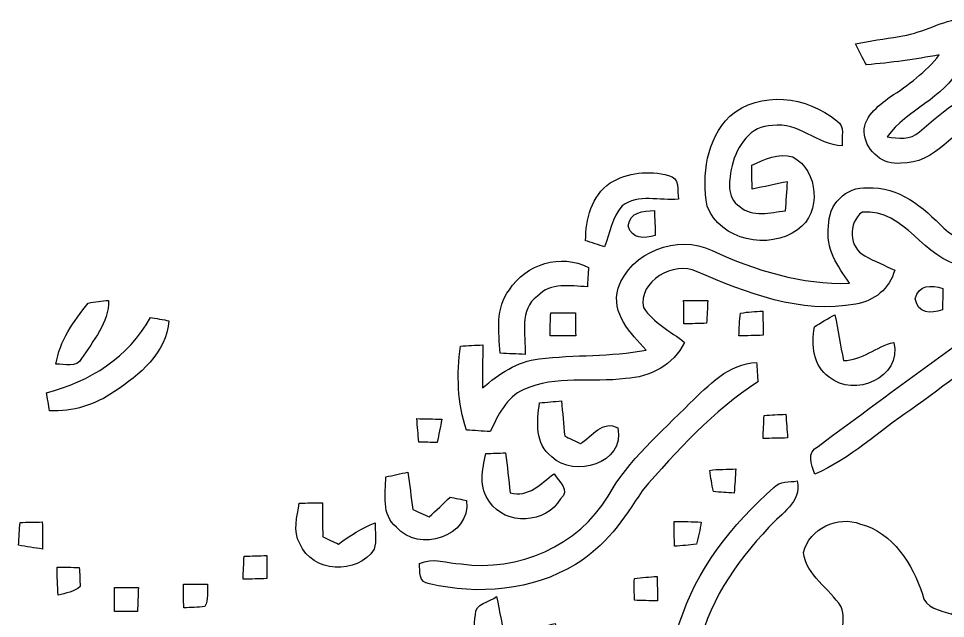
# Model space of a CAD drawing. Header units: centimetres. Extents: x -13.3 to 13.3, y -9.8 to 9.7.
# Drawn here: x -12.16 to -6.35, y -3.17 to 0.59 of the extents above; entities that cross this region are included whole.
import ezdxf

# ---------------------------------------------------------------- set-up
doc = ezdxf.new("R2010")
doc.units = ezdxf.units.CM
doc.header["$MEASUREMENT"] = 0
doc.layers.add('Camada 1', color=7, linetype='Continuous')

msp = doc.modelspace()

# ---------------------------------------------------------------- linework, layer by layer
at = {"layer": 'Camada 1', "color": 156}
for points, knots in [([(-6.64527, 0.47871), (-6.64527, 0.47871), (-6.64527, 0.47871), (-6.64527, 0.47871), (-6.64527, 0.47871), (-6.73629, 0.46496), (-6.82766, 0.45154), (-6.91761, 0.43249), (-6.91761, 0.43249), (-6.89751, 0.3877), (-6.87492, 0.3443), (-6.84954, 0.30232), (-6.84954, 0.30232), (-6.69678, 0.31362), (-6.54473, 0.33655), (-6.39409, 0.36405), (-6.39409, 0.36405), (-6.47629, 0.25505), (-6.58777, 0.17568), (-6.70031, 0.10125), (-6.70031, 0.10125), (-6.77721, 0.04339), (-6.87846, -0.02892), (-6.86223, -0.13899), (-6.86223, -0.13899), (-6.84494, -0.24129), (-6.74334, -0.32985), (-6.63504, -0.31326), (-6.63504, -0.31326), (-6.41667, -0.32278), (-6.30202, -0.1023), (-6.12245, -0.01729), (-6.12245, -0.01729), (-5.88081, 0.12417), (-5.59118, 0.03281), (-5.34775, -0.05644), (-5.34775, -0.05644), (-5.53649, -0.07549), (-5.72523, -0.02399), (-5.91326, -0.05186), (-5.91326, -0.05186), (-6.08929, -0.0822), (-6.1415, -0.2981), (-6.10164, -0.44767), (-6.10164, -0.44767), (-6.07272, -0.5782), (-5.94995, -0.64876), (-5.84482, -0.71296), (-5.84482, -0.71296), (-5.99581, -0.81173), (-6.22265, -0.86218), (-6.36447, -0.72143), (-6.36447, -0.72143), (-6.49323, -0.59265), (-6.64739, -0.45544), (-6.84283, -0.46918), (-6.84283, -0.46918), (-6.97618, -0.45685), (-7.09224, -0.57714), (-7.08625, -0.70872), (-7.08625, -0.70872), (-7.10847, -0.8449), (-7.0305, -0.96166), (-6.95466, -1.06574), (-6.95466, -1.06574), (-7.25452, -1.07738), (-7.54627, -0.9846), (-7.81614, -0.86184), (-7.81614, -0.86184), (-8.03204, -0.75459), (-8.32449, -0.86995), (-8.40422, -1.09714), (-8.40422, -1.09714), (-8.44867, -1.25518), (-8.32555, -1.37936), (-8.22818, -1.48449), (-8.22818, -1.48449), (-8.44902, -1.52681), (-8.67515, -1.5127), (-8.8974, -1.53987), (-8.8974, -1.53987), (-9.03534, -1.55397), (-9.15, -1.63512), (-9.253, -1.72154), (-9.253, -1.72154), (-9.25336, -1.63159), (-9.25124, -1.54199), (-9.25053, -1.45204), (-9.25053, -1.45204), (-9.29745, -1.45415), (-9.34402, -1.45661), (-9.39094, -1.45979), (-9.39094, -1.45979), (-9.41458, -1.63547), (-9.40999, -1.81575), (-9.35354, -1.98542), (-9.35354, -1.98542), (-9.3038, -1.98861), (-9.25407, -1.99214), (-9.20432, -1.99531), (-9.20432, -1.99531), (-9.15564, -1.89371), (-9.10413, -1.78011), (-8.99477, -1.73107), (-8.99477, -1.73107), (-8.79475, -1.64182), (-8.56896, -1.68909), (-8.358, -1.66334), (-8.358, -1.66334), (-8.20455, -1.65488), (-8.05708, -1.57797), (-7.989, -1.43615), (-7.989, -1.43615), (-8.07543, -1.3663), (-8.18338, -1.31444), (-8.24441, -1.21849), (-8.24441, -1.21849), (-8.28075, -1.05339), (-8.05215, -0.92499), (-7.91245, -0.99342), (-7.91245, -0.99342), (-7.60095, -1.12572), (-7.26157, -1.26152), (-6.9169, -1.19627), (-6.9169, -1.19627), (-6.80154, -1.17827), (-6.70243, -1.0996), (-6.67278, -0.9846), (-6.67278, -0.9846), (-6.73452, -0.95425), (-6.79803, -0.92779), (-6.8587, -0.895), (-6.8587, -0.895), (-6.96029, -0.84596), (-6.9663, -0.68509), (-6.87634, -0.62123), (-6.87634, -0.62123), (-6.60435, -0.59796), (-6.49323, -0.92004), (-6.2424, -0.95885), (-6.2424, -0.95885), (-6.02791, -1.00471), (-5.81837, -0.89817), (-5.65679, -0.76517), (-5.65679, -0.76517), (-5.60599, -0.72036), (-5.54073, -0.6731), (-5.54955, -0.59655), (-5.54955, -0.59655), (-5.63879, -0.51082), (-5.78131, -0.59231), (-5.87409, -0.51082), (-5.87409, -0.51082), (-5.98981, -0.43921), (-5.99086, -0.18661), (-5.82224, -0.1919), (-5.82224, -0.1919), (-5.61657, -0.18062), (-5.39255, -0.28504), (-5.20312, -0.16262), (-5.20312, -0.16262), (-5.10786, -0.14323), (-5.07753, 0.01198), (-5.18018, 0.04304), (-5.18018, 0.04304), (-5.42995, 0.16121), (-5.71112, 0.23035), (-5.9884, 0.19719), (-5.9884, 0.19719), (-6.19831, 0.16121), (-6.36128, 0.01517), (-6.51827, -0.11747), (-6.51827, -0.11747), (-6.5726, -0.17285), (-6.65198, -0.15558), (-6.72041, -0.14993), (-6.72041, -0.14993), (-6.59553, 0.02292), (-6.36447, 0.0896), (-6.26745, 0.28645), (-6.26745, 0.28645), (-6.23639, 0.38559), (-6.26109, 0.49106), (-6.27027, 0.5916), (-6.27027, 0.5916), (-6.39867, 0.56515), (-6.51474, 0.49705), (-6.64527, 0.47871)], [0, 0, 0, 0, 0.0208333, 0.0208333, 0.0208333, 0.0208333, 0.0416667, 0.0416667, 0.0416667, 0.0416667, 0.0625, 0.0625, 0.0625, 0.0625, 0.0833333, 0.0833333, 0.0833333, 0.0833333, 0.1041667, 0.1041667, 0.1041667, 0.1041667, 0.125, 0.125, 0.125, 0.125, 0.1458333, 0.1458333, 0.1458333, 0.1458333, 0.1666667, 0.1666667, 0.1666667, 0.1666667, 0.1875, 0.1875, 0.1875, 0.1875, 0.2083333, 0.2083333, 0.2083333, 0.2083333, 0.2291667, 0.2291667, 0.2291667, 0.2291667, 0.25, 0.25, 0.25, 0.25, 0.2708333, 0.2708333, 0.2708333, 0.2708333, 0.2916667, 0.2916667, 0.2916667, 0.2916667, 0.3125, 0.3125, 0.3125, 0.3125, 0.3333333, 0.3333333, 0.3333333, 0.3333333, 0.3541667, 0.3541667, 0.3541667, 0.3541667, 0.375, 0.375, 0.375, 0.375, 0.3958333, 0.3958333, 0.3958333, 0.3958333, 0.4166667, 0.4166667, 0.4166667, 0.4166667, 0.4375, 0.4375, 0.4375, 0.4375, 0.4583333, 0.4583333, 0.4583333, 0.4583333, 0.4791667, 0.4791667, 0.4791667, 0.4791667, 0.5, 0.5, 0.5, 0.5, 0.5208333, 0.5208333, 0.5208333, 0.5208333, 0.5416667, 0.5416667, 0.5416667, 0.5416667, 0.5625, 0.5625, 0.5625, 0.5625, 0.5833333, 0.5833333, 0.5833333, 0.5833333, 0.6041667, 0.6041667, 0.6041667, 0.6041667, 0.625, 0.625, 0.625, 0.625, 0.6458333, 0.6458333, 0.6458333, 0.6458333, 0.6666667, 0.6666667, 0.6666667, 0.6666667, 0.6875, 0.6875, 0.6875, 0.6875, 0.7083333, 0.7083333, 0.7083333, 0.7083333, 0.7291667, 0.7291667, 0.7291667, 0.7291667, 0.75, 0.75, 0.75, 0.75, 0.7708333, 0.7708333, 0.7708333, 0.7708333, 0.7916667, 0.7916667, 0.7916667, 0.7916667, 0.8125, 0.8125, 0.8125, 0.8125, 0.8333333, 0.8333333, 0.8333333, 0.8333333, 0.8541667, 0.8541667, 0.8541667, 0.8541667, 0.875, 0.875, 0.875, 0.875, 0.8958333, 0.8958333, 0.8958333, 0.8958333, 0.9166667, 0.9166667, 0.9166667, 0.9166667, 0.9375, 0.9375, 0.9375, 0.9375, 0.9583333, 0.9583333, 0.9583333, 0.9583333, 1, 1, 1, 1]), ([(-7.70536, -0.0208), (-7.70536, -0.0208), (-7.70536, -0.0208), (-7.70536, -0.0208), (-7.70536, -0.0208), (-7.84965, -0.16651), (-7.88212, -0.3884), (-7.84613, -0.58349), (-7.84613, -0.58349), (-7.76534, -0.79869), (-7.45808, -0.86077), (-7.28027, -0.7306), (-7.28027, -0.7306), (-7.12893, -0.62688), (-7.14903, -0.35913), (-7.31097, -0.27515), (-7.31097, -0.27515), (-7.40021, -0.24553), (-7.48665, -0.29386), (-7.56778, -0.32561), (-7.56778, -0.32561), (-7.56708, -0.3757), (-7.56603, -0.42579), (-7.56462, -0.47625), (-7.56462, -0.47625), (-7.49087, -0.46248), (-7.41785, -0.4445), (-7.34413, -0.43003), (-7.34413, -0.43003), (-7.34694, -0.49072), (-7.35117, -0.55104), (-7.35682, -0.6117), (-7.35682, -0.6117), (-7.45031, -0.62264), (-7.56355, -0.65651), (-7.64222, -0.58561), (-7.64222, -0.58561), (-7.73041, -0.53021), (-7.7089, -0.41416), (-7.69055, -0.32843), (-7.69055, -0.32843), (-7.66092, -0.20849), (-7.57555, -0.07691), (-7.43761, -0.07796), (-7.43761, -0.07796), (-7.27569, -0.05257), (-7.15856, -0.20038), (-7.00122, -0.20567), (-7.00122, -0.20567), (-7.00722, -0.15275), (-6.98146, -0.08325), (-7.03545, -0.04903), (-7.03545, -0.04903), (-7.21818, 0.10478), (-7.51699, 0.14427), (-7.70536, -0.0208)], [0, 0, 0, 0, 0.0666667, 0.0666667, 0.0666667, 0.0666667, 0.1333333, 0.1333333, 0.1333333, 0.1333333, 0.2, 0.2, 0.2, 0.2, 0.2666667, 0.2666667, 0.2666667, 0.2666667, 0.3333333, 0.3333333, 0.3333333, 0.3333333, 0.4, 0.4, 0.4, 0.4, 0.4666667, 0.4666667, 0.4666667, 0.4666667, 0.5333333, 0.5333333, 0.5333333, 0.5333333, 0.6, 0.6, 0.6, 0.6, 0.6666667, 0.6666667, 0.6666667, 0.6666667, 0.7333333, 0.7333333, 0.7333333, 0.7333333, 0.8, 0.8, 0.8, 0.8, 0.8666667, 0.8666667, 0.8666667, 0.8666667, 1, 1, 1, 1]), ([(-8.45361, -0.43814), (-8.45361, -0.43814), (-8.45361, -0.43814), (-8.45361, -0.43814), (-8.45361, -0.43814), (-8.57108, -0.51788), (-8.60742, -0.66498), (-8.60707, -0.7994), (-8.60707, -0.7994), (-8.57778, -0.80892), (-8.51887, -0.82832), (-8.48959, -0.83784), (-8.48959, -0.83784), (-8.45466, -0.75211), (-8.44126, -0.65229), (-8.37917, -0.58103), (-8.37917, -0.58103), (-8.27827, -0.50517), (-8.14246, -0.55033), (-8.02675, -0.5401), (-8.02675, -0.5401), (-8.03557, -0.48577), (-8.01404, -0.40357), (-8.08919, -0.39158), (-8.08919, -0.39158), (-8.20913, -0.35665), (-8.34672, -0.37324), (-8.45361, -0.43814)], [0, 0, 0, 0, 0.125, 0.125, 0.125, 0.125, 0.25, 0.25, 0.25, 0.25, 0.375, 0.375, 0.375, 0.375, 0.5, 0.5, 0.5, 0.5, 0.625, 0.625, 0.625, 0.625, 0.75, 0.75, 0.75, 0.75, 1, 1, 1, 1]), ([(-8.34036, -0.70626), (-8.34036, -0.70626), (-8.34036, -0.70626), (-8.34036, -0.70626), (-8.34036, -0.70626), (-8.3185, -0.7948), (-8.24229, -0.78422), (-8.17104, -0.76658), (-8.17104, -0.76658), (-8.17244, -0.71472), (-8.17456, -0.66286), (-8.17703, -0.611), (-8.17703, -0.611), (-8.24794, -0.61489), (-8.32908, -0.61841), (-8.34036, -0.70626)], [0, 0, 0, 0, 0.2, 0.2, 0.2, 0.2, 0.4, 0.4, 0.4, 0.4, 0.6, 0.6, 0.6, 0.6, 1, 1, 1, 1]), ([(-5.68749, -1.01494), (-5.68749, -1.01494), (-5.68749, -1.01494), (-5.68749, -1.01494), (-5.68749, -1.01494), (-6.17502, -1.37337), (-6.6675, -1.72544), (-7.15222, -2.08774), (-7.15222, -2.08774), (-7.22629, -2.12653), (-7.19525, -2.19957), (-7.17196, -2.2613), (-7.17196, -2.2613), (-6.94867, -2.165), (-6.77228, -1.99143), (-6.57153, -1.85844), (-6.57153, -1.85844), (-6.14362, -1.5441), (-5.71217, -1.23437), (-5.28601, -0.91792), (-5.28601, -0.91792), (-5.21616, -0.88511), (-5.22357, -0.78951), (-5.28849, -0.75564), (-5.28849, -0.75564), (-5.44089, -0.80822), (-5.5559, -0.92709), (-5.68749, -1.01494)], [0, 0, 0, 0, 0.125, 0.125, 0.125, 0.125, 0.25, 0.25, 0.25, 0.25, 0.375, 0.375, 0.375, 0.375, 0.5, 0.5, 0.5, 0.5, 0.625, 0.625, 0.625, 0.625, 0.75, 0.75, 0.75, 0.75, 1, 1, 1, 1]), ([(-9.08473, -1.1063), (-9.08473, -1.1063), (-9.08473, -1.1063), (-9.08473, -1.1063), (-9.08473, -1.1063), (-9.17257, -1.22025), (-9.15105, -1.37054), (-9.14187, -1.50424), (-9.14187, -1.50424), (-9.08966, -1.50707), (-9.03745, -1.50917), (-8.98525, -1.51165), (-8.98525, -1.51165), (-8.98172, -1.38852), (-9.02652, -1.23048), (-8.90834, -1.14652), (-8.90834, -1.14652), (-8.8265, -1.05903), (-8.70231, -1.08338), (-8.59613, -1.08761), (-8.59613, -1.08761), (-8.59437, -1.05762), (-8.59049, -0.99764), (-8.58872, -0.96767), (-8.58872, -0.96767), (-8.76053, -0.87736), (-8.98172, -0.94543), (-9.08473, -1.1063)], [0, 0, 0, 0, 0.125, 0.125, 0.125, 0.125, 0.25, 0.25, 0.25, 0.25, 0.375, 0.375, 0.375, 0.375, 0.5, 0.5, 0.5, 0.5, 0.625, 0.625, 0.625, 0.625, 0.75, 0.75, 0.75, 0.75, 1, 1, 1, 1]), ([(-6.54437, -1.16311), (-6.54437, -1.16311), (-6.54437, -1.16311), (-6.54437, -1.16311), (-6.54437, -1.16311), (-6.52638, -1.25835), (-6.45018, -1.25623), (-6.37329, -1.23296), (-6.37329, -1.23296), (-6.37258, -1.18779), (-6.37187, -1.14335), (-6.37117, -1.09855), (-6.37117, -1.09855), (-6.44525, -1.07702), (-6.5211, -1.07314), (-6.54437, -1.16311)], [0, 0, 0, 0, 0.2, 0.2, 0.2, 0.2, 0.4, 0.4, 0.4, 0.4, 0.6, 0.6, 0.6, 0.6, 1, 1, 1, 1]), ([(-11.72104, -1.19027), (-11.72104, -1.19027), (-11.72104, -1.19027), (-11.72104, -1.19027), (-11.72104, -1.19027), (-11.80994, -1.30386), (-11.90236, -1.42699), (-11.92247, -1.57373), (-11.92247, -1.57373), (-11.86814, -1.5688), (-11.79195, -1.60126), (-11.76266, -1.5367), (-11.76266, -1.5367), (-11.68964, -1.42558), (-11.59192, -1.31409), (-11.59263, -1.17369), (-11.59263, -1.17369), (-11.63567, -1.17615), (-11.6787, -1.1818), (-11.72104, -1.19027)], [0, 0, 0, 0, 0.1666667, 0.1666667, 0.1666667, 0.1666667, 0.3333333, 0.3333333, 0.3333333, 0.3333333, 0.5, 0.5, 0.5, 0.5, 0.6666667, 0.6666667, 0.6666667, 0.6666667, 1, 1, 1, 1]), ([(-7.99359, -1.17403), (-7.99359, -1.17403), (-7.99359, -1.17403), (-7.99359, -1.17403), (-7.99359, -1.17403), (-7.99324, -1.22273), (-7.99253, -1.27175), (-7.99182, -1.32115), (-7.99182, -1.32115), (-7.94455, -1.31974), (-7.89693, -1.31833), (-7.84965, -1.31692), (-7.84965, -1.31692), (-7.84718, -1.26929), (-7.84472, -1.22202), (-7.8426, -1.17474), (-7.8426, -1.17474), (-7.89305, -1.17369), (-7.94314, -1.17333), (-7.99359, -1.17403)], [0, 0, 0, 0, 0.1666667, 0.1666667, 0.1666667, 0.1666667, 0.3333333, 0.3333333, 0.3333333, 0.3333333, 0.5, 0.5, 0.5, 0.5, 0.6666667, 0.6666667, 0.6666667, 0.6666667, 1, 1, 1, 1]), ([(-8.82579, -1.25165), (-8.82579, -1.25165), (-8.82579, -1.25165), (-8.82579, -1.25165), (-8.82579, -1.25165), (-8.82755, -1.29928), (-8.82896, -1.34691), (-8.83002, -1.39488), (-8.83002, -1.39488), (-8.77675, -1.39522), (-8.72313, -1.39522), (-8.66951, -1.39522), (-8.66951, -1.39522), (-8.66986, -1.34691), (-8.67021, -1.29892), (-8.67057, -1.25095), (-8.67057, -1.25095), (-8.72243, -1.25024), (-8.77428, -1.2506), (-8.82579, -1.25165)], [0, 0, 0, 0, 0.1666667, 0.1666667, 0.1666667, 0.1666667, 0.3333333, 0.3333333, 0.3333333, 0.3333333, 0.5, 0.5, 0.5, 0.5, 0.6666667, 0.6666667, 0.6666667, 0.6666667, 1, 1, 1, 1]), ([(-7.63729, -1.25341), (-7.63729, -1.25341), (-7.63729, -1.25341), (-7.63729, -1.25341), (-7.63729, -1.25341), (-7.64504, -1.29998), (-7.64575, -1.34796), (-7.64786, -1.39559), (-7.64786, -1.39559), (-7.59741, -1.39488), (-7.54661, -1.39381), (-7.49618, -1.39206), (-7.49618, -1.39206), (-7.49618, -1.34126), (-7.49723, -1.29046), (-7.49864, -1.24001), (-7.49864, -1.24001), (-7.54486, -1.24283), (-7.59142, -1.24495), (-7.63729, -1.25341)], [0, 0, 0, 0, 0.1666667, 0.1666667, 0.1666667, 0.1666667, 0.3333333, 0.3333333, 0.3333333, 0.3333333, 0.5, 0.5, 0.5, 0.5, 0.6666667, 0.6666667, 0.6666667, 0.6666667, 1, 1, 1, 1]), ([(-7.17549, -1.33984), (-7.17549, -1.33984), (-7.17549, -1.33984), (-7.17549, -1.33984), (-7.17549, -1.33984), (-7.19561, -1.45167), (-7.18326, -1.58221), (-7.08342, -1.65347), (-7.08342, -1.65347), (-6.92608, -1.78717), (-6.62798, -1.65734), (-6.67737, -1.43651), (-6.67737, -1.43651), (-6.78885, -1.46049), (-6.87563, -1.55081), (-6.99347, -1.54975), (-6.99347, -1.54975), (-7.01216, -1.45415), (-7.02663, -1.35819), (-7.04639, -1.2633), (-7.04639, -1.2633), (-7.09117, -1.28588), (-7.13422, -1.31163), (-7.17549, -1.33984)], [0, 0, 0, 0, 0.1428571, 0.1428571, 0.1428571, 0.1428571, 0.2857143, 0.2857143, 0.2857143, 0.2857143, 0.4285714, 0.4285714, 0.4285714, 0.4285714, 0.5714286, 0.5714286, 0.5714286, 0.5714286, 0.7142857, 0.7142857, 0.7142857, 0.7142857, 1, 1, 1, 1]), ([(-11.98068, -1.75119), (-11.98068, -1.75119), (-11.98068, -1.75119), (-11.98068, -1.75119), (-11.98068, -1.75119), (-11.97645, -1.7794), (-11.96798, -1.83585), (-11.96374, -1.86407), (-11.96374, -1.86407), (-11.81805, -1.87254), (-11.67553, -1.82667), (-11.55629, -1.74449), (-11.55629, -1.74449), (-11.40001, -1.64041), (-11.23068, -1.50247), (-11.21586, -1.30069), (-11.21586, -1.30069), (-11.24479, -1.2954), (-11.30229, -1.28517), (-11.33086, -1.28023), (-11.33086, -1.28023), (-11.46457, -1.52752), (-11.71363, -1.68346), (-11.98068, -1.75119)], [0, 0, 0, 0, 0.1428571, 0.1428571, 0.1428571, 0.1428571, 0.2857143, 0.2857143, 0.2857143, 0.2857143, 0.4285714, 0.4285714, 0.4285714, 0.4285714, 0.5714286, 0.5714286, 0.5714286, 0.5714286, 0.7142857, 0.7142857, 0.7142857, 0.7142857, 1, 1, 1, 1]), ([(-5.33893, -1.40017), (-5.33893, -1.40017), (-5.33893, -1.40017), (-5.33893, -1.40017), (-5.33893, -1.40017), (-5.44688, -1.45274), (-5.46099, -1.58574), (-5.47863, -1.69087), (-5.47863, -1.69087), (-5.49909, -1.88453), (-5.52379, -2.08068), (-5.60175, -2.2613), (-5.60175, -2.2613), (-5.79578, -2.26024), (-5.79825, -1.99424), (-5.97782, -1.95686), (-5.97782, -1.95686), (-6.07871, -1.9371), (-6.2417, -1.95438), (-6.25369, -2.0828), (-6.25369, -2.0828), (-6.28543, -2.43346), (-6.13163, -2.80811), (-6.31472, -3.13831), (-6.31472, -3.13831), (-6.38668, -3.1136), (-6.48441, -3.10373), (-6.49958, -3.01342), (-6.49958, -3.01342), (-6.56166, -2.82434), (-6.68197, -2.62784), (-6.88622, -2.57386), (-6.88622, -2.57386), (-7.02768, -2.51848), (-7.20583, -2.60173), (-7.24429, -2.75132), (-7.24429, -2.75132), (-7.22558, -2.89842), (-7.08096, -2.97461), (-7.00792, -3.09174), (-7.00792, -3.09174), (-6.96841, -3.19369), (-7.02344, -3.29671), (-7.05838, -3.39124), (-7.05838, -3.39124), (-7.1635, -3.37572), (-7.26651, -3.34362), (-7.37305, -3.3394), (-7.37305, -3.3394), (-7.44996, -3.33445), (-7.54486, -3.37643), (-7.55227, -3.46251), (-7.55227, -3.46251), (-7.56954, -3.5507), (-7.56813, -3.71615), (-7.44007, -3.69887), (-7.44007, -3.69887), (-7.11975, -3.67982), (-6.89963, -3.38983), (-6.59058, -3.33058), (-6.59058, -3.33058), (-6.51298, -3.31964), (-6.43573, -3.33375), (-6.35881, -3.34327), (-6.35881, -3.34327), (-6.36693, -3.39972), (-6.35, -3.47062), (-6.40221, -3.51048), (-6.40221, -3.51048), (-6.53591, -3.64137), (-6.69819, -3.76485), (-6.73981, -3.95887), (-6.73981, -3.95887), (-6.67032, -3.96309), (-6.59977, -3.9744), (-6.53062, -3.96134), (-6.53062, -3.96134), (-6.37786, -3.88301), (-6.31472, -3.71086), (-6.24382, -3.56551), (-6.24382, -3.56551), (-6.18489, -3.57504), (-6.12634, -3.58493), (-6.06743, -3.59409), (-6.06743, -3.59409), (-5.97853, -3.37255), (-5.95417, -3.13265), (-5.94395, -2.89594), (-5.94395, -2.89594), (-5.93619, -2.72873), (-5.85681, -2.56433), (-5.7291, -2.45604), (-5.7291, -2.45604), (-5.67265, -2.43628), (-5.61162, -2.44052), (-5.55271, -2.43628), (-5.55271, -2.43628), (-5.52874, -2.53824), (-5.52343, -2.64337), (-5.50121, -2.74567), (-5.50121, -2.74567), (-5.48852, -2.82716), (-5.41338, -2.89947), (-5.32694, -2.88748), (-5.32694, -2.88748), (-5.22676, -2.89348), (-5.14349, -2.80246), (-5.13079, -2.70827), (-5.13079, -2.70827), (-5.10928, -2.5227), (-5.16042, -2.3361), (-5.12938, -2.15123), (-5.12938, -2.15123), (-5.09198, -1.99955), (-4.93888, -1.92899), (-4.8514, -1.81115), (-4.8514, -1.81115), (-4.82177, -1.68875), (-4.88667, -1.56316), (-4.96992, -1.47672), (-4.96992, -1.47672), (-5.06377, -1.37795), (-5.21441, -1.36983), (-5.33893, -1.40017)], [0, 0, 0, 0, 0.03125, 0.03125, 0.03125, 0.03125, 0.0625, 0.0625, 0.0625, 0.0625, 0.09375, 0.09375, 0.09375, 0.09375, 0.125, 0.125, 0.125, 0.125, 0.15625, 0.15625, 0.15625, 0.15625, 0.1875, 0.1875, 0.1875, 0.1875, 0.21875, 0.21875, 0.21875, 0.21875, 0.25, 0.25, 0.25, 0.25, 0.28125, 0.28125, 0.28125, 0.28125, 0.3125, 0.3125, 0.3125, 0.3125, 0.34375, 0.34375, 0.34375, 0.34375, 0.375, 0.375, 0.375, 0.375, 0.40625, 0.40625, 0.40625, 0.40625, 0.4375, 0.4375, 0.4375, 0.4375, 0.46875, 0.46875, 0.46875, 0.46875, 0.5, 0.5, 0.5, 0.5, 0.53125, 0.53125, 0.53125, 0.53125, 0.5625, 0.5625, 0.5625, 0.5625, 0.59375, 0.59375, 0.59375, 0.59375, 0.625, 0.625, 0.625, 0.625, 0.65625, 0.65625, 0.65625, 0.65625, 0.6875, 0.6875, 0.6875, 0.6875, 0.71875, 0.71875, 0.71875, 0.71875, 0.75, 0.75, 0.75, 0.75, 0.78125, 0.78125, 0.78125, 0.78125, 0.8125, 0.8125, 0.8125, 0.8125, 0.84375, 0.84375, 0.84375, 0.84375, 0.875, 0.875, 0.875, 0.875, 0.90625, 0.90625, 0.90625, 0.90625, 0.9375, 0.9375, 0.9375, 0.9375, 1, 1, 1, 1]), ([(-7.95549, -1.81715), (-7.95549, -1.81715), (-7.95549, -1.81715), (-7.95549, -1.81715), (-7.95549, -1.81715), (-8.1347, -2.00235), (-8.33895, -2.17099), (-8.46701, -2.39888), (-8.46701, -2.39888), (-8.6494, -2.71039), (-9.03323, -2.87443), (-9.38636, -2.82397), (-9.38636, -2.82397), (-9.47243, -2.81905), (-9.56416, -2.78095), (-9.64706, -2.82151), (-9.64706, -2.82151), (-9.64423, -2.86985), (-9.6534, -2.94357), (-9.58461, -2.94745), (-9.58461, -2.94745), (-9.28088, -3.01978), (-8.94185, -2.99225), (-8.67163, -2.8268), (-8.67163, -2.8268), (-8.48783, -2.71885), (-8.36471, -2.54175), (-8.25394, -2.36536), (-8.25394, -2.36536), (-8.03592, -2.11561), (-7.80873, -1.86513), (-7.52897, -1.6831), (-7.52897, -1.6831), (-7.53109, -1.65311), (-7.53497, -1.59278), (-7.53709, -1.56245), (-7.53709, -1.56245), (-7.71207, -1.56669), (-7.8359, -1.70673), (-7.95549, -1.81715)], [0, 0, 0, 0, 0.0909091, 0.0909091, 0.0909091, 0.0909091, 0.1818182, 0.1818182, 0.1818182, 0.1818182, 0.2727273, 0.2727273, 0.2727273, 0.2727273, 0.3636364, 0.3636364, 0.3636364, 0.3636364, 0.4545455, 0.4545455, 0.4545455, 0.4545455, 0.5454545, 0.5454545, 0.5454545, 0.5454545, 0.6363636, 0.6363636, 0.6363636, 0.6363636, 0.7272727, 0.7272727, 0.7272727, 0.7272727, 0.8181818, 0.8181818, 0.8181818, 0.8181818, 1, 1, 1, 1]), ([(-8.89599, -1.81539), (-8.89599, -1.81539), (-8.89599, -1.81539), (-8.89599, -1.81539), (-8.89599, -1.81539), (-8.91187, -1.9304), (-8.92527, -2.07398), (-8.81944, -2.15265), (-8.81944, -2.15265), (-8.6808, -2.28776), (-8.35906, -2.19463), (-8.40493, -1.97238), (-8.40493, -1.97238), (-8.49876, -1.91876), (-8.56791, -2.02635), (-8.63917, -2.06974), (-8.63917, -2.06974), (-8.66387, -2.05809), (-8.71325, -2.03482), (-8.73794, -2.02318), (-8.73794, -2.02318), (-8.74571, -1.9498), (-8.75136, -1.87607), (-8.75806, -1.80269), (-8.75806, -1.80269), (-8.80427, -1.80657), (-8.85013, -1.81081), (-8.89599, -1.81539)], [0, 0, 0, 0, 0.125, 0.125, 0.125, 0.125, 0.25, 0.25, 0.25, 0.25, 0.375, 0.375, 0.375, 0.375, 0.5, 0.5, 0.5, 0.5, 0.625, 0.625, 0.625, 0.625, 0.75, 0.75, 0.75, 0.75, 1, 1, 1, 1]), ([(-9.66363, -1.91381), (-9.66363, -1.91381), (-9.66363, -1.91381), (-9.66363, -1.91381), (-9.66363, -1.91381), (-9.66011, -1.96249), (-9.65588, -2.01188), (-9.65129, -2.06092), (-9.65129, -2.06092), (-9.61284, -2.06162), (-9.57473, -2.06233), (-9.53664, -2.06304), (-9.53664, -2.06304), (-9.52641, -2.01436), (-9.51653, -1.96603), (-9.50736, -1.91769), (-9.50736, -1.91769), (-9.55957, -1.91557), (-9.61178, -1.91416), (-9.66363, -1.91381)], [0, 0, 0, 0, 0.1666667, 0.1666667, 0.1666667, 0.1666667, 0.3333333, 0.3333333, 0.3333333, 0.3333333, 0.5, 0.5, 0.5, 0.5, 0.6666667, 0.6666667, 0.6666667, 0.6666667, 1, 1, 1, 1]), ([(-7.49017, -1.89406), (-7.49017, -1.89406), (-7.49017, -1.89406), (-7.49017, -1.89406), (-7.49017, -1.89406), (-7.49265, -1.94168), (-7.49477, -1.98966), (-7.49652, -2.03763), (-7.49652, -2.03763), (-7.44536, -2.03729), (-7.39457, -2.03624), (-7.34342, -2.03482), (-7.34342, -2.03482), (-7.34625, -1.98508), (-7.35012, -1.93533), (-7.354, -1.88595), (-7.354, -1.88595), (-7.39951, -1.88841), (-7.44502, -1.89089), (-7.49017, -1.89406)], [0, 0, 0, 0, 0.1666667, 0.1666667, 0.1666667, 0.1666667, 0.3333333, 0.3333333, 0.3333333, 0.3333333, 0.5, 0.5, 0.5, 0.5, 0.6666667, 0.6666667, 0.6666667, 0.6666667, 1, 1, 1, 1]), ([(-9.23219, -2.13289), (-9.23219, -2.13289), (-9.23219, -2.13289), (-9.23219, -2.13289), (-9.23219, -2.13289), (-9.25265, -2.23202), (-9.27911, -2.34809), (-9.20785, -2.43451), (-9.20785, -2.43451), (-9.11083, -2.58655), (-8.85154, -2.5714), (-8.7644, -2.41547), (-8.7644, -2.41547), (-8.6995, -2.3622), (-8.77711, -2.30786), (-8.80463, -2.25848), (-8.80463, -2.25848), (-8.88682, -2.32163), (-8.96513, -2.40946), (-9.07944, -2.37878), (-9.07944, -2.37878), (-9.08931, -2.29517), (-9.09708, -2.21156), (-9.10836, -2.12831), (-9.10836, -2.12831), (-9.14964, -2.12972), (-9.19091, -2.13113), (-9.23219, -2.13289)], [0, 0, 0, 0, 0.125, 0.125, 0.125, 0.125, 0.25, 0.25, 0.25, 0.25, 0.375, 0.375, 0.375, 0.375, 0.5, 0.5, 0.5, 0.5, 0.625, 0.625, 0.625, 0.625, 0.75, 0.75, 0.75, 0.75, 1, 1, 1, 1]), ([(-9.85766, -2.27858), (-9.85766, -2.27858), (-9.85766, -2.27858), (-9.85766, -2.27858), (-9.85766, -2.27858), (-9.85908, -2.38583), (-9.88695, -2.51636), (-9.79099, -2.59362), (-9.79099, -2.59362), (-9.65446, -2.75483), (-9.32462, -2.65677), (-9.35249, -2.4271), (-9.35249, -2.4271), (-9.37789, -2.42147), (-9.42939, -2.41053), (-9.45479, -2.40488), (-9.45479, -2.40488), (-9.49818, -2.44651), (-9.54228, -2.48813), (-9.58708, -2.52835), (-9.58708, -2.52835), (-9.61248, -2.51707), (-9.66363, -2.49449), (-9.68903, -2.4832), (-9.68903, -2.4832), (-9.69962, -2.40524), (-9.70914, -2.32692), (-9.71902, -2.24895), (-9.71902, -2.24895), (-9.76559, -2.25848), (-9.8118, -2.26835), (-9.85766, -2.27858)], [0, 0, 0, 0, 0.1111111, 0.1111111, 0.1111111, 0.1111111, 0.2222222, 0.2222222, 0.2222222, 0.2222222, 0.3333333, 0.3333333, 0.3333333, 0.3333333, 0.4444444, 0.4444444, 0.4444444, 0.4444444, 0.5555556, 0.5555556, 0.5555556, 0.5555556, 0.6666667, 0.6666667, 0.6666667, 0.6666667, 0.7777778, 0.7777778, 0.7777778, 0.7777778, 1, 1, 1, 1]), ([(-7.83025, -2.23767), (-7.83025, -2.23767), (-7.83025, -2.23767), (-7.83025, -2.23767), (-7.83025, -2.23767), (-7.82355, -2.28211), (-7.8179, -2.32657), (-7.80732, -2.37031), (-7.80732, -2.37031), (-7.76464, -2.37596), (-7.72125, -2.37701), (-7.67785, -2.37949), (-7.67785, -2.37949), (-7.67362, -2.32903), (-7.67009, -2.27858), (-7.66692, -2.22849), (-7.66692, -2.22849), (-7.72125, -2.23273), (-7.77628, -2.22919), (-7.83025, -2.23767)], [0, 0, 0, 0, 0.1666667, 0.1666667, 0.1666667, 0.1666667, 0.3333333, 0.3333333, 0.3333333, 0.3333333, 0.5, 0.5, 0.5, 0.5, 0.6666667, 0.6666667, 0.6666667, 0.6666667, 1, 1, 1, 1]), ([(-7.42879, -2.34456), (-7.42879, -2.34456), (-7.42879, -2.34456), (-7.42879, -2.34456), (-7.42879, -2.34456), (-7.6895, -2.57562), (-7.91562, -2.86137), (-8.02075, -3.19758), (-8.02075, -3.19758), (-8.1033, -3.46499), (-8.06379, -3.78001), (-7.87188, -3.99167), (-7.87188, -3.99167), (-7.83731, -4.03224), (-7.7784, -4.0266), (-7.73112, -4.03859), (-7.73112, -4.03859), (-7.73324, -3.97544), (-7.73465, -3.90947), (-7.77558, -3.85762), (-7.77558, -3.85762), (-7.8694, -3.72145), (-7.93185, -3.55494), (-7.90398, -3.38771), (-7.90398, -3.38771), (-7.85671, -3.08044), (-7.66692, -2.81693), (-7.46019, -2.59396), (-7.46019, -2.59396), (-7.3847, -2.50684), (-7.2524, -2.4391), (-7.28274, -2.30399), (-7.28274, -2.30399), (-7.33248, -2.31281), (-7.39069, -2.30433), (-7.42879, -2.34456)], [0, 0, 0, 0, 0.1, 0.1, 0.1, 0.1, 0.2, 0.2, 0.2, 0.2, 0.3, 0.3, 0.3, 0.3, 0.4, 0.4, 0.4, 0.4, 0.5, 0.5, 0.5, 0.5, 0.6, 0.6, 0.6, 0.6, 0.7, 0.7, 0.7, 0.7, 0.8, 0.8, 0.8, 0.8, 1, 1, 1, 1]), ([(-10.39918, -2.44333), (-10.39918, -2.44333), (-10.39918, -2.44333), (-10.39918, -2.44333), (-10.39918, -2.44333), (-10.41187, -2.52623), (-10.44328, -2.61832), (-10.39529, -2.69662), (-10.39529, -2.69662), (-10.32298, -2.88042), (-10.03299, -2.89348), (-9.93104, -2.73156), (-9.93104, -2.73156), (-9.91517, -2.67757), (-9.9254, -2.62078), (-9.92505, -2.56645), (-9.92505, -2.56645), (-10.00865, -2.59749), (-10.08168, -2.64795), (-10.154, -2.69909), (-10.154, -2.69909), (-10.17869, -2.68746), (-10.22772, -2.66488), (-10.25207, -2.6536), (-10.25207, -2.6536), (-10.25418, -2.58268), (-10.25418, -2.51178), (-10.25489, -2.44122), (-10.25489, -2.44122), (-10.30323, -2.44122), (-10.3512, -2.44193), (-10.39918, -2.44333)], [0, 0, 0, 0, 0.1111111, 0.1111111, 0.1111111, 0.1111111, 0.2222222, 0.2222222, 0.2222222, 0.2222222, 0.3333333, 0.3333333, 0.3333333, 0.3333333, 0.4444444, 0.4444444, 0.4444444, 0.4444444, 0.5555556, 0.5555556, 0.5555556, 0.5555556, 0.6666667, 0.6666667, 0.6666667, 0.6666667, 0.7777778, 0.7777778, 0.7777778, 0.7777778, 1, 1, 1, 1]), ([(-12.1472, -2.56399), (-12.1472, -2.56399), (-12.1472, -2.56399), (-12.1472, -2.56399), (-12.1472, -2.56399), (-12.15072, -2.61126), (-12.1539, -2.65852), (-12.15672, -2.70615), (-12.15672, -2.70615), (-12.10697, -2.71463), (-12.05723, -2.72308), (-12.0075, -2.73049), (-12.0075, -2.73049), (-12.00679, -2.67334), (-12.00679, -2.61691), (-12.00819, -2.5608), (-12.00819, -2.5608), (-12.05476, -2.56151), (-12.10098, -2.56258), (-12.1472, -2.56399)], [0, 0, 0, 0, 0.1666667, 0.1666667, 0.1666667, 0.1666667, 0.3333333, 0.3333333, 0.3333333, 0.3333333, 0.5, 0.5, 0.5, 0.5, 0.6666667, 0.6666667, 0.6666667, 0.6666667, 1, 1, 1, 1]), ([(-8.05285, -2.55729), (-8.05285, -2.55729), (-8.05285, -2.55729), (-8.05285, -2.55729), (-8.05285, -2.55729), (-8.05285, -2.60914), (-8.05215, -2.661), (-8.05109, -2.71285), (-8.05109, -2.71285), (-8.00558, -2.71039), (-7.95972, -2.70581), (-7.91422, -2.6998), (-7.91422, -2.6998), (-7.90046, -2.6543), (-7.89199, -2.60772), (-7.88353, -2.56117), (-7.88353, -2.56117), (-7.93997, -2.55905), (-7.99641, -2.55763), (-8.05285, -2.55729)], [0, 0, 0, 0, 0.1666667, 0.1666667, 0.1666667, 0.1666667, 0.3333333, 0.3333333, 0.3333333, 0.3333333, 0.5, 0.5, 0.5, 0.5, 0.6666667, 0.6666667, 0.6666667, 0.6666667, 1, 1, 1, 1]), ([(-10.74455, -2.77495), (-10.74455, -2.77495), (-10.74455, -2.77495), (-10.74455, -2.77495), (-10.74455, -2.77495), (-10.74737, -2.82292), (-10.74984, -2.8709), (-10.75125, -2.91923), (-10.75125, -2.91923), (-10.70151, -2.91853), (-10.65176, -2.91711), (-10.60167, -2.91535), (-10.60167, -2.91535), (-10.60203, -2.86702), (-10.60273, -2.81939), (-10.60344, -2.77142), (-10.60344, -2.77142), (-10.65035, -2.77247), (-10.69763, -2.77354), (-10.74455, -2.77495)], [0, 0, 0, 0, 0.1666667, 0.1666667, 0.1666667, 0.1666667, 0.3333333, 0.3333333, 0.3333333, 0.3333333, 0.5, 0.5, 0.5, 0.5, 0.6666667, 0.6666667, 0.6666667, 0.6666667, 1, 1, 1, 1]), ([(-11.91577, -2.84339), (-11.91577, -2.84339), (-11.91577, -2.84339), (-11.91577, -2.84339), (-11.91577, -2.84339), (-11.91471, -2.90159), (-11.91224, -2.96016), (-11.90872, -3.01907), (-11.90872, -3.01907), (-11.86179, -3.00531), (-11.80782, -3.00177), (-11.77183, -2.96438), (-11.77183, -2.96438), (-11.77219, -2.92488), (-11.7736, -2.88536), (-11.77643, -2.84621), (-11.77643, -2.84621), (-11.82299, -2.8448), (-11.86956, -2.84409), (-11.91577, -2.84339)], [0, 0, 0, 0, 0.1666667, 0.1666667, 0.1666667, 0.1666667, 0.3333333, 0.3333333, 0.3333333, 0.3333333, 0.5, 0.5, 0.5, 0.5, 0.6666667, 0.6666667, 0.6666667, 0.6666667, 1, 1, 1, 1]), ([(-11.1252, -2.95134), (-11.1252, -2.95134), (-11.1252, -2.95134), (-11.1252, -2.95134), (-11.1252, -2.95134), (-11.12449, -3.00002), (-11.12379, -3.0487), (-11.12273, -3.09808), (-11.12273, -3.09808), (-11.07863, -3.09633), (-11.03418, -3.09667), (-10.99008, -3.09033), (-10.99008, -3.09033), (-10.96856, -3.04623), (-10.97562, -2.99649), (-10.97456, -2.94957), (-10.97456, -2.94957), (-11.02465, -2.94957), (-11.0751, -2.94993), (-11.1252, -2.95134)], [0, 0, 0, 0, 0.1666667, 0.1666667, 0.1666667, 0.1666667, 0.3333333, 0.3333333, 0.3333333, 0.3333333, 0.5, 0.5, 0.5, 0.5, 0.6666667, 0.6666667, 0.6666667, 0.6666667, 1, 1, 1, 1]), ([(-8.30227, -2.91394), (-8.30227, -2.91394), (-8.30227, -2.91394), (-8.30227, -2.91394), (-8.30227, -2.91394), (-8.30262, -2.95945), (-8.30227, -3.00531), (-8.30227, -3.05152), (-8.30227, -3.05152), (-8.25358, -3.05293), (-8.20526, -3.05399), (-8.15657, -3.05505), (-8.15657, -3.05505), (-8.15728, -3.00355), (-8.15869, -2.95239), (-8.16045, -2.90159), (-8.16045, -2.90159), (-8.20772, -2.90476), (-8.255, -2.909), (-8.30227, -2.91394)], [0, 0, 0, 0, 0.1666667, 0.1666667, 0.1666667, 0.1666667, 0.3333333, 0.3333333, 0.3333333, 0.3333333, 0.5, 0.5, 0.5, 0.5, 0.6666667, 0.6666667, 0.6666667, 0.6666667, 1, 1, 1, 1]), ([(-11.55594, -2.97215), (-11.55594, -2.97215), (-11.55594, -2.97215), (-11.55594, -2.97215), (-11.55594, -2.97215), (-11.55629, -3.02153), (-11.55629, -3.07092), (-11.55594, -3.12067), (-11.55594, -3.12067), (-11.50831, -3.12067), (-11.46034, -3.12067), (-11.41271, -3.12067), (-11.41271, -3.12067), (-11.41024, -3.07092), (-11.40777, -3.02153), (-11.40636, -2.97215), (-11.40636, -2.97215), (-11.45645, -2.97144), (-11.50619, -2.97144), (-11.55594, -2.97215)], [0, 0, 0, 0, 0.1666667, 0.1666667, 0.1666667, 0.1666667, 0.3333333, 0.3333333, 0.3333333, 0.3333333, 0.5, 0.5, 0.5, 0.5, 0.6666667, 0.6666667, 0.6666667, 0.6666667, 1, 1, 1, 1]), ([(-9.2971, -3.14218), (-9.2971, -3.14218), (-9.2971, -3.14218), (-9.2971, -3.14218), (-9.2971, -3.14218), (-9.32321, -3.26955), (-9.25512, -3.41136), (-9.12636, -3.44945), (-9.12636, -3.44945), (-8.96761, -3.52036), (-8.74747, -3.37925), (-8.79722, -3.19651), (-8.79722, -3.19651), (-8.90728, -3.2205), (-8.99512, -3.30234), (-9.10907, -3.31011), (-9.10907, -3.31011), (-9.12918, -3.21627), (-9.14435, -3.12137), (-9.1641, -3.02753), (-9.1641, -3.02753), (-9.20714, -3.0628), (-9.30239, -3.07128), (-9.2971, -3.14218)], [0, 0, 0, 0, 0.1428571, 0.1428571, 0.1428571, 0.1428571, 0.2857143, 0.2857143, 0.2857143, 0.2857143, 0.4285714, 0.4285714, 0.4285714, 0.4285714, 0.5714286, 0.5714286, 0.5714286, 0.5714286, 0.7142857, 0.7142857, 0.7142857, 0.7142857, 1, 1, 1, 1])]:
    msp.add_open_spline(points, degree=3, knots=knots, dxfattribs=at)

doc.saveas('drawing.dxf')
